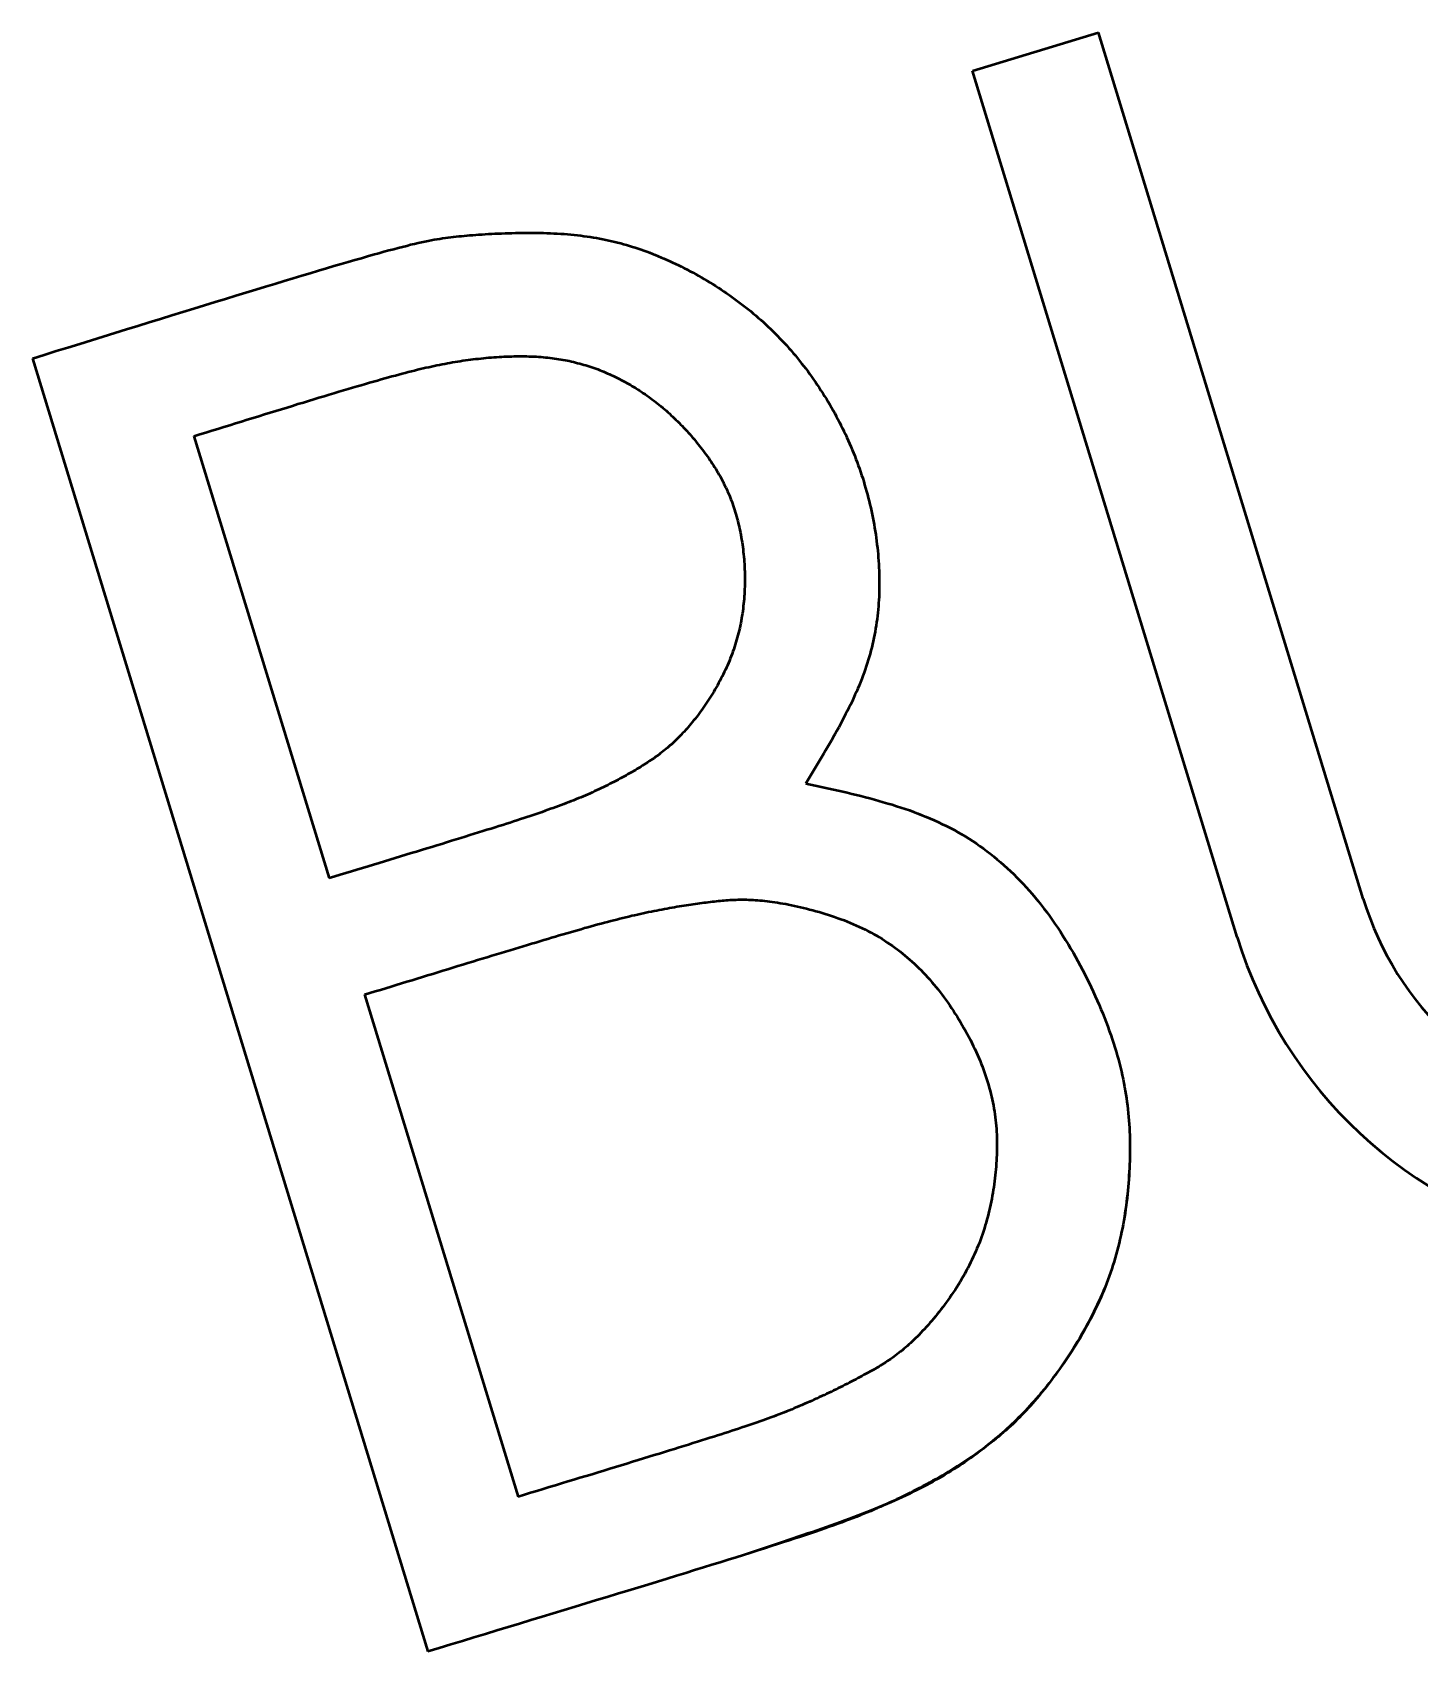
# Model space of a CAD drawing. Header units: millimetres. Extents: x -340 to 489, y -111 to 471.
# Drawn here: x 354.028 to 355.68, y -105.959 to -104.031 of the extents above; entities that cross this region are included whole.
import ezdxf

# ---------------------------------------------------------------- set-up
doc = ezdxf.new("R2010")
doc.units = ezdxf.units.MM
doc.header["$LTSCALE"] = 5
doc.linetypes.add('AUSGEZOGEN', pattern=[0])
doc.layers.add('Layer11', color=1, linetype='Continuous', true_color=0xff0000)

# ---------------------------------------------------------------- blocks, each defined once
blk = doc.blocks.new('ukb-logo_nNn015')
at = {"layer": 'Layer11', "color": 7, "linetype": 'AUSGEZOGEN', "lineweight": 50}
for p, q in [((355.1479, -104.0766), (355.2979, -104.0308)), ((355.6132, -105.0622), (355.2979, -104.0308)), ((355.4632, -105.1081), (355.1479, -104.0766)), ((354.0283, -104.4189), (354.4991, -105.9587)), ((354.2207, -104.5115), (354.3816, -105.0379)), ((354.424, -105.1764), (354.6068, -105.7743))]:
    blk.add_line(p, q, dxfattribs=at)
for points in [[(354.0283, -104.4189), (354.0424, -104.4145), (354.0566, -104.4101), (354.0706, -104.4058), (354.0847, -104.4014), (354.0987, -104.3971), (354.1126, -104.3928), (354.1265, -104.3885), (354.1403, -104.3842), (354.154, -104.38), (354.1675, -104.3758), (354.181, -104.3717), (354.1943, -104.3676), (354.2074, -104.3635), (354.2204, -104.3595), (354.2333, -104.3556), (354.2459, -104.3517), (354.2583, -104.3479), (354.2705, -104.3441), (354.2825, -104.3405), (354.2943, -104.3369), (354.3058, -104.3334), (354.3171, -104.33), (354.328, -104.3267), (354.3387, -104.3234), (354.3491, -104.3203), (354.3592, -104.3173), (354.369, -104.3144), (354.3784, -104.3116), (354.3875, -104.3089), (354.3962, -104.3063), (354.4045, -104.3039), (354.4125, -104.3016), (354.4201, -104.2994), (354.4273, -104.2973), (354.4342, -104.2954), (354.4407, -104.2935), (354.447, -104.2918), (354.4529, -104.2902), (354.4586, -104.2887), (354.464, -104.2872), (354.4692, -104.2859), (354.4741, -104.2847), (354.4788, -104.2835), (354.4833, -104.2825), (354.4876, -104.2815), (354.4917, -104.2805), (354.4957, -104.2797), (354.4995, -104.2789), (354.5032, -104.2782), (354.5068, -104.2775), (354.5102, -104.2769), (354.5136, -104.2764), (354.5169, -104.2758), (354.5202, -104.2754), (354.5234, -104.2749), (354.5266, -104.2745), (354.5298, -104.2741), (354.533, -104.2738), (354.5362, -104.2735), (354.5394, -104.2732), (354.5427, -104.2729), (354.546, -104.2726), (354.5494, -104.2723), (354.5529, -104.272), (354.5565, -104.2718), (354.5601, -104.2715), (354.5638, -104.2713), (354.5676, -104.271), (354.5714, -104.2708), (354.5753, -104.2706), (354.5792, -104.2704), (354.5831, -104.2702), (354.5871, -104.2701), (354.5912, -104.2699), (354.5952, -104.2698), (354.5993, -104.2697), (354.6035, -104.2696), (354.6076, -104.2695), (354.6118, -104.2695), (354.6159, -104.2694), (354.6201, -104.2694), (354.6243, -104.2694), (354.6285, -104.2695), (354.6327, -104.2695), (354.6368, -104.2696), (354.641, -104.2698), (354.6452, -104.2699), (354.6493, -104.2701), (354.6534, -104.2703), (354.6575, -104.2705), (354.6615, -104.2708), (354.6656, -104.2711), (354.6696, -104.2715), (354.6735, -104.2718), (354.6774, -104.2723), (354.6813, -104.2727), (354.6851, -104.2732), (354.6889, -104.2737), (354.6927, -104.2743), (354.6964, -104.2749), (354.7001, -104.2755), (354.7038, -104.2762), (354.7075, -104.2769), (354.7111, -104.2776), (354.7147, -104.2784), (354.7182, -104.2792), (354.7218, -104.28), (354.7253, -104.2809), (354.7289, -104.2818), (354.7323, -104.2828), (354.7358, -104.2838), (354.7393, -104.2848), (354.7428, -104.2859), (354.7462, -104.287), (354.7496, -104.2881), (354.7531, -104.2893), (354.7565, -104.2905), (354.7599, -104.2918), (354.7633, -104.293), (354.7667, -104.2944), (354.7701, -104.2957), (354.7736, -104.2971), (354.777, -104.2986), (354.7804, -104.3), (354.7838, -104.3015), (354.7873, -104.3031), (354.7907, -104.3047), (354.7941, -104.3063), (354.7976, -104.308), (354.801, -104.3096), (354.8044, -104.3114), (354.8079, -104.3131), (354.8113, -104.3149), (354.8147, -104.3168), (354.8182, -104.3186), (354.8216, -104.3205), (354.825, -104.3225), (354.8284, -104.3244), (354.8318, -104.3264), (354.8351, -104.3285), (354.8385, -104.3306), (354.8419, -104.3327), (354.8452, -104.3348), (354.8485, -104.337), (354.8518, -104.3392), (354.8551, -104.3414), (354.8584, -104.3437), (354.8617, -104.3459), (354.8649, -104.3483), (354.8681, -104.3506), (354.8713, -104.353), (354.8744, -104.3554), (354.8776, -104.3579), (354.8807, -104.3603), (354.8838, -104.3628), (354.8868, -104.3654), (354.8898, -104.3679), (354.8928, -104.3705), (354.8958, -104.3731), (354.8988, -104.3758), (354.9017, -104.3785), (354.9045, -104.3812), (354.9074, -104.3839), (354.9102, -104.3866), (354.913, -104.3894), (354.9158, -104.3922), (354.9185, -104.3951), (354.9212, -104.3979), (354.9239, -104.4008), (354.9266, -104.4037), (354.9292, -104.4067), (354.9318, -104.4096), (354.9344, -104.4126), (354.9369, -104.4156), (354.9394, -104.4187), (354.9419, -104.4217), (354.9444, -104.4248), (354.9468, -104.4279), (354.9492, -104.4311), (354.9516, -104.4342), (354.9539, -104.4374), (354.9562, -104.4406), (354.9585, -104.4439), (354.9608, -104.4471), (354.963, -104.4504), (354.9652, -104.4537), (354.9674, -104.457), (354.9695, -104.4604), (354.9717, -104.4637), (354.9738, -104.4671), (354.9758, -104.4705), (354.9778, -104.4739), (354.9798, -104.4774), (354.9818, -104.4809), (354.9838, -104.4843), (354.9857, -104.4878), (354.9875, -104.4914), (354.9894, -104.4949), (354.9912, -104.4985), (354.993, -104.5021), (354.9947, -104.5057), (354.9965, -104.5093), (354.9982, -104.5129), (354.9998, -104.5166), (355.0014, -104.5203), (355.003, -104.5239), (355.0046, -104.5276), (355.0061, -104.5314), (355.0076, -104.5351), (355.0091, -104.5389), (355.0105, -104.5426), (355.0119, -104.5464), (355.0132, -104.5502), (355.0145, -104.554), (355.0158, -104.5578), (355.0171, -104.5617), (355.0183, -104.5655), (355.0194, -104.5694), (355.0206, -104.5733), (355.0217, -104.5772), (355.0227, -104.5811), (355.0238, -104.585), (355.0247, -104.5889), (355.0257, -104.5928), (355.0266, -104.5968), (355.0275, -104.6007), (355.0283, -104.6047), (355.0291, -104.6086), (355.0299, -104.6126), (355.0306, -104.6165), (355.0313, -104.6205), (355.0319, -104.6245), (355.0326, -104.6284), (355.0331, -104.6324), (355.0337, -104.6363), (355.0341, -104.6403), (355.0346, -104.6443), (355.035, -104.6482), (355.0354, -104.6522), (355.0357, -104.6561), (355.036, -104.66), (355.0363, -104.664), (355.0365, -104.6679), (355.0367, -104.6718), (355.0368, -104.6757), (355.0369, -104.6796), (355.0369, -104.6835), (355.0369, -104.6874), (355.0369, -104.6912), (355.0368, -104.6951), (355.0367, -104.6989), (355.0366, -104.7027), (355.0364, -104.7065), (355.0361, -104.7103), (355.0358, -104.7141), (355.0355, -104.7179), (355.0351, -104.7217), (355.0347, -104.7255), (355.0342, -104.7292), (355.0337, -104.733), (355.0331, -104.7368), (355.0325, -104.7405), (355.0319, -104.7443), (355.0312, -104.748), (355.0304, -104.7518), (355.0296, -104.7555), (355.0287, -104.7592), (355.0278, -104.763), (355.0269, -104.7667), (355.0259, -104.7705), (355.0248, -104.7742), (355.0237, -104.778), (355.0225, -104.7817), (355.0213, -104.7855), (355.02, -104.7893), (355.0187, -104.793), (355.0173, -104.7968), (355.0159, -104.8006), (355.0144, -104.8044), (355.0129, -104.8082), (355.0113, -104.812), (355.0096, -104.8158), (355.0079, -104.8196), (355.0062, -104.8235), (355.0044, -104.8273), (355.0025, -104.8312), (355.0006, -104.835), (354.9987, -104.8389), (354.9967, -104.8427), (354.9947, -104.8466), (354.9927, -104.8505), (354.9906, -104.8544), (354.9885, -104.8583), (354.9864, -104.8622), (354.9842, -104.8661), (354.982, -104.87), (354.9798, -104.8739), (354.9775, -104.8778), (354.9753, -104.8817), (354.973, -104.8856), (354.9707, -104.8895), (354.9683, -104.8934), (354.966, -104.8974), (354.9637, -104.9013), (354.9613, -104.9052), (354.9589, -104.9091), (354.9566, -104.9131), (354.9542, -104.917), (354.9518, -104.9209), (354.9494, -104.9249)], [(354.2207, -104.5115), (354.2278, -104.5093), (354.2349, -104.5071), (354.242, -104.5049), (354.2491, -104.5027), (354.2562, -104.5005), (354.2633, -104.4983), (354.2703, -104.4961), (354.2773, -104.494), (354.2842, -104.4918), (354.2912, -104.4897), (354.298, -104.4876), (354.3049, -104.4855), (354.3116, -104.4834), (354.3184, -104.4813), (354.325, -104.4792), (354.3316, -104.4772), (354.3382, -104.4752), (354.3446, -104.4732), (354.351, -104.4713), (354.3573, -104.4694), (354.3635, -104.4675), (354.3696, -104.4656), (354.3757, -104.4638), (354.3816, -104.462), (354.3874, -104.4603), (354.3931, -104.4585), (354.3987, -104.4569), (354.4042, -104.4552), (354.4096, -104.4537), (354.4149, -104.4521), (354.42, -104.4506), (354.425, -104.4491), (354.4298, -104.4477), (354.4346, -104.4464), (354.4392, -104.4451), (354.4437, -104.4438), (354.4481, -104.4426), (354.4523, -104.4414), (354.4565, -104.4402), (354.4606, -104.4391), (354.4646, -104.438), (354.4685, -104.437), (354.4723, -104.436), (354.476, -104.435), (354.4797, -104.4341), (354.4833, -104.4332), (354.4868, -104.4323), (354.4903, -104.4315), (354.4937, -104.4307), (354.497, -104.4299), (354.5004, -104.4292), (354.5036, -104.4285), (354.5068, -104.4278), (354.51, -104.4271), (354.5132, -104.4265), (354.5163, -104.4258), (354.5194, -104.4253), (354.5225, -104.4247), (354.5256, -104.4241), (354.5287, -104.4236), (354.5318, -104.4231), (354.5348, -104.4226), (354.5379, -104.4221), (354.541, -104.4216), (354.5441, -104.4212), (354.5472, -104.4208), (354.5503, -104.4204), (354.5534, -104.42), (354.5565, -104.4196), (354.5596, -104.4193), (354.5627, -104.4189), (354.5658, -104.4186), (354.5688, -104.4183), (354.5719, -104.418), (354.575, -104.4178), (354.5781, -104.4175), (354.5811, -104.4173), (354.5842, -104.4171), (354.5872, -104.4169), (354.5902, -104.4168), (354.5933, -104.4167), (354.5963, -104.4165), (354.5993, -104.4165), (354.6022, -104.4164), (354.6052, -104.4164), (354.6081, -104.4163), (354.6111, -104.4163), (354.614, -104.4164), (354.6169, -104.4164), (354.6197, -104.4165), (354.6226, -104.4166), (354.6254, -104.4167), (354.6282, -104.4168), (354.631, -104.417), (354.6338, -104.4172), (354.6365, -104.4174), (354.6392, -104.4177), (354.6419, -104.418), (354.6446, -104.4182), (354.6472, -104.4186), (354.6498, -104.4189), (354.6525, -104.4193), (354.655, -104.4197), (354.6576, -104.4201), (354.6602, -104.4205), (354.6627, -104.421), (354.6652, -104.4215), (354.6677, -104.422), (354.6702, -104.4226), (354.6727, -104.4232), (354.6752, -104.4237), (354.6776, -104.4244), (354.6801, -104.425), (354.6825, -104.4257), (354.6849, -104.4264), (354.6873, -104.4271), (354.6897, -104.4278), (354.6921, -104.4286), (354.6944, -104.4294), (354.6968, -104.4302), (354.6992, -104.4311), (354.7015, -104.4319), (354.7039, -104.4328), (354.7062, -104.4338), (354.7085, -104.4347), (354.7109, -104.4357), (354.7132, -104.4367), (354.7155, -104.4377), (354.7178, -104.4387), (354.7201, -104.4398), (354.7224, -104.4409), (354.7247, -104.442), (354.727, -104.4432), (354.7292, -104.4443), (354.7315, -104.4455), (354.7338, -104.4467), (354.736, -104.448), (354.7383, -104.4492), (354.7405, -104.4505), (354.7427, -104.4518), (354.7449, -104.4531), (354.7471, -104.4545), (354.7493, -104.4559), (354.7515, -104.4573), (354.7537, -104.4587), (354.7558, -104.4602), (354.758, -104.4616), (354.7601, -104.4631), (354.7623, -104.4646), (354.7644, -104.4662), (354.7665, -104.4677), (354.7686, -104.4693), (354.7707, -104.4709), (354.7728, -104.4726), (354.7748, -104.4742), (354.7769, -104.4759), (354.7789, -104.4776), (354.7809, -104.4793), (354.7829, -104.481), (354.7849, -104.4828), (354.7869, -104.4846), (354.7888, -104.4864), (354.7908, -104.4882), (354.7927, -104.49), (354.7946, -104.4919), (354.7965, -104.4937), (354.7984, -104.4956), (354.8003, -104.4975), (354.8021, -104.4994), (354.804, -104.5014), (354.8058, -104.5033), (354.8076, -104.5053), (354.8094, -104.5072), (354.8111, -104.5092), (354.8129, -104.5112), (354.8146, -104.5132), (354.8163, -104.5152), (354.818, -104.5172), (354.8197, -104.5193), (354.8213, -104.5213), (354.8229, -104.5234), (354.8245, -104.5254), (354.8261, -104.5275), (354.8277, -104.5295), (354.8292, -104.5316), (354.8307, -104.5337), (354.8322, -104.5358), (354.8337, -104.5379), (354.8351, -104.54), (354.8366, -104.5421), (354.838, -104.5442), (354.8394, -104.5463), (354.8407, -104.5484), (354.8421, -104.5506), (354.8434, -104.5527), (354.8447, -104.5549), (354.8459, -104.5571), (354.8472, -104.5593), (354.8484, -104.5615), (354.8496, -104.5637), (354.8508, -104.5659), (354.8519, -104.5682), (354.853, -104.5705), (354.8541, -104.5728), (354.8552, -104.5751), (354.8563, -104.5774), (354.8573, -104.5797), (354.8583, -104.5821), (354.8593, -104.5845), (354.8602, -104.5869), (354.8611, -104.5893), (354.862, -104.5918), (354.8629, -104.5943), (354.8638, -104.5968), (354.8646, -104.5993), (354.8654, -104.6019), (354.8662, -104.6045), (354.8669, -104.6071), (354.8676, -104.6098), (354.8683, -104.6125), (354.869, -104.6152), (354.8696, -104.6179), (354.8703, -104.6206), (354.8708, -104.6234), (354.8714, -104.6262), (354.8719, -104.629), (354.8725, -104.6318), (354.8729, -104.6347), (354.8734, -104.6376), (354.8738, -104.6404), (354.8742, -104.6433), (354.8746, -104.6462), (354.8749, -104.6492), (354.8752, -104.6521), (354.8755, -104.655), (354.8758, -104.658), (354.876, -104.6609), (354.8762, -104.6639), (354.8764, -104.6669), (354.8765, -104.6698), (354.8766, -104.6728), (354.8767, -104.6758), (354.8767, -104.6788), (354.8768, -104.6817), (354.8768, -104.6847), (354.8767, -104.6877), (354.8766, -104.6906), (354.8765, -104.6936), (354.8764, -104.6966), (354.8762, -104.6995), (354.876, -104.7024), (354.8758, -104.7054), (354.8756, -104.7083), (354.8753, -104.7112), (354.8749, -104.7141), (354.8746, -104.717), (354.8742, -104.7199), (354.8738, -104.7228), (354.8733, -104.7257), (354.8728, -104.7286), (354.8723, -104.7315), (354.8718, -104.7343), (354.8712, -104.7372), (354.8706, -104.74), (354.8699, -104.7429), (354.8692, -104.7457), (354.8685, -104.7485), (354.8677, -104.7513), (354.867, -104.7541), (354.8661, -104.7569), (354.8653, -104.7597), (354.8644, -104.7625), (354.8635, -104.7653), (354.8625, -104.768), (354.8615, -104.7708), (354.8605, -104.7735), (354.8594, -104.7762), (354.8583, -104.779), (354.8572, -104.7817), (354.856, -104.7844), (354.8548, -104.7871), (354.8536, -104.7898), (354.8523, -104.7925), (354.851, -104.7951), (354.8497, -104.7978), (354.8483, -104.8004), (354.847, -104.803), (354.8455, -104.8056), (354.8441, -104.8082), (354.8427, -104.8107), (354.8412, -104.8133), (354.8397, -104.8158), (354.8382, -104.8183), (354.8366, -104.8207), (354.8351, -104.8232), (354.8335, -104.8256), (354.832, -104.828), (354.8304, -104.8304), (354.8288, -104.8327), (354.8272, -104.835), (354.8255, -104.8373), (354.8239, -104.8395), (354.8223, -104.8417), (354.8207, -104.8439), (354.819, -104.846), (354.8174, -104.8481), (354.8158, -104.8502), (354.8141, -104.8522), (354.8125, -104.8542), (354.8108, -104.8561), (354.8092, -104.858), (354.8076, -104.8599), (354.806, -104.8617), (354.8044, -104.8635), (354.8027, -104.8653), (354.8011, -104.867), (354.7995, -104.8686), (354.7979, -104.8703), (354.7962, -104.8719), (354.7946, -104.8735), (354.793, -104.8751), (354.7913, -104.8766), (354.7897, -104.8781), (354.788, -104.8796), (354.7863, -104.881), (354.7846, -104.8825), (354.7829, -104.8839), (354.7812, -104.8853), (354.7795, -104.8867), (354.7777, -104.8881), (354.7759, -104.8894), (354.7742, -104.8908), (354.7723, -104.8921), (354.7705, -104.8934), (354.7687, -104.8947), (354.7668, -104.896), (354.7649, -104.8973), (354.763, -104.8986), (354.761, -104.8999), (354.759, -104.9012), (354.757, -104.9025), (354.755, -104.9038), (354.7529, -104.9051), (354.7508, -104.9064), (354.7487, -104.9077), (354.7465, -104.909), (354.7443, -104.9103), (354.7421, -104.9116), (354.7399, -104.9129), (354.7376, -104.9141), (354.7353, -104.9154), (354.733, -104.9167), (354.7306, -104.918), (354.7283, -104.9193), (354.7259, -104.9206), (354.7234, -104.9218), (354.721, -104.9231), (354.7185, -104.9244), (354.716, -104.9256), (354.7135, -104.9269), (354.7109, -104.9282), (354.7083, -104.9294), (354.7057, -104.9306), (354.7031, -104.9319), (354.7005, -104.9331), (354.6978, -104.9343), (354.6951, -104.9356), (354.6924, -104.9368), (354.6897, -104.938), (354.6869, -104.9392), (354.6842, -104.9404), (354.6814, -104.9416), (354.6785, -104.9427), (354.6757, -104.9439), (354.6728, -104.9451), (354.67, -104.9462), (354.667, -104.9474), (354.6641, -104.9485), (354.6611, -104.9497), (354.658, -104.9508), (354.6549, -104.952), (354.6518, -104.9531), (354.6486, -104.9543), (354.6454, -104.9554), (354.6421, -104.9566), (354.6388, -104.9578), (354.6353, -104.959), (354.6319, -104.9602), (354.6283, -104.9614), (354.6247, -104.9626), (354.621, -104.9639), (354.6172, -104.9651), (354.6134, -104.9664), (354.6094, -104.9677), (354.6054, -104.969), (354.6013, -104.9703), (354.5971, -104.9717), (354.5928, -104.9731), (354.5884, -104.9745), (354.5839, -104.9759), (354.5793, -104.9774), (354.5745, -104.9789), (354.5697, -104.9804), (354.5648, -104.9819), (354.5597, -104.9835), (354.5546, -104.9851), (354.5493, -104.9867), (354.5439, -104.9884), (354.5385, -104.9901), (354.5329, -104.9918), (354.5273, -104.9935), (354.5216, -104.9953), (354.5158, -104.9971), (354.5099, -104.9989), (354.5039, -105.0007), (354.4979, -105.0026), (354.4918, -105.0044), (354.4856, -105.0063), (354.4794, -105.0082), (354.4732, -105.0101), (354.4668, -105.012), (354.4605, -105.014), (354.454, -105.0159), (354.4476, -105.0179), (354.4411, -105.0198), (354.4346, -105.0218), (354.428, -105.0238), (354.4214, -105.0258), (354.4148, -105.0278), (354.4082, -105.0298), (354.4016, -105.0318), (354.3949, -105.0338), (354.3883, -105.0359), (354.3816, -105.0379)], [(354.9494, -104.9249), (354.9549, -104.9261), (354.9604, -104.9273), (354.9659, -104.9285), (354.9714, -104.9297), (354.9769, -104.9309), (354.9824, -104.9321), (354.9878, -104.9334), (354.9933, -104.9347), (354.9987, -104.9359), (355.0042, -104.9372), (355.0096, -104.9386), (355.015, -104.9399), (355.0203, -104.9413), (355.0257, -104.9427), (355.031, -104.9441), (355.0363, -104.9456), (355.0416, -104.9471), (355.0469, -104.9487), (355.0521, -104.9502), (355.0573, -104.9519), (355.0624, -104.9536), (355.0676, -104.9553), (355.0727, -104.957), (355.0777, -104.9589), (355.0827, -104.9607), (355.0877, -104.9627), (355.0926, -104.9647), (355.0975, -104.9667), (355.1024, -104.9688), (355.1072, -104.971), (355.1119, -104.9733), (355.1166, -104.9756), (355.1213, -104.978), (355.1259, -104.9804), (355.1304, -104.9829), (355.1349, -104.9855), (355.1394, -104.9882), (355.1438, -104.9909), (355.1482, -104.9937), (355.1525, -104.9966), (355.1567, -104.9996), (355.161, -105.0026), (355.1651, -105.0057), (355.1693, -105.0088), (355.1733, -105.0121), (355.1774, -105.0154), (355.1814, -105.0188), (355.1853, -105.0222), (355.1892, -105.0257), (355.1931, -105.0293), (355.1969, -105.033), (355.2007, -105.0368), (355.2044, -105.0406), (355.2081, -105.0445), (355.2118, -105.0484), (355.2154, -105.0524), (355.219, -105.0566), (355.2225, -105.0607), (355.226, -105.065), (355.2294, -105.0693), (355.2329, -105.0737), (355.2362, -105.0782), (355.2396, -105.0828), (355.2429, -105.0874), (355.2461, -105.0921), (355.2493, -105.0968), (355.2525, -105.1016), (355.2556, -105.1065), (355.2587, -105.1114), (355.2617, -105.1164), (355.2647, -105.1214), (355.2677, -105.1264), (355.2706, -105.1315), (355.2734, -105.1366), (355.2762, -105.1417), (355.2789, -105.1469), (355.2816, -105.1521), (355.2842, -105.1573), (355.2867, -105.1625), (355.2892, -105.1677), (355.2917, -105.1729), (355.2941, -105.1781), (355.2964, -105.1833), (355.2986, -105.1886), (355.3008, -105.1937), (355.3029, -105.1989), (355.305, -105.2041), (355.307, -105.2092), (355.3089, -105.2143), (355.3107, -105.2194), (355.3125, -105.2244), (355.3142, -105.2294), (355.3158, -105.2344), (355.3174, -105.2393), (355.3188, -105.2442), (355.3202, -105.249), (355.3216, -105.2538), (355.3228, -105.2585), (355.324, -105.2632), (355.3251, -105.2679), (355.3262, -105.2725), (355.3272, -105.2771), (355.3281, -105.2817), (355.329, -105.2863), (355.3298, -105.2908), (355.3305, -105.2953), (355.3312, -105.2997), (355.3318, -105.3042), (355.3324, -105.3086), (355.3329, -105.313), (355.3334, -105.3175), (355.3338, -105.3218), (355.3341, -105.3262), (355.3344, -105.3306), (355.3347, -105.335), (355.3349, -105.3393), (355.3351, -105.3437), (355.3352, -105.348), (355.3353, -105.3524), (355.3353, -105.3567), (355.3353, -105.3611), (355.3353, -105.3655), (355.3352, -105.3699), (355.3351, -105.3742), (355.3349, -105.3787), (355.3348, -105.3831), (355.3345, -105.3875), (355.3343, -105.3919), (355.334, -105.3964), (355.3336, -105.4008), (355.3333, -105.4053), (355.3328, -105.4097), (355.3324, -105.4142), (355.3319, -105.4187), (355.3314, -105.4231), (355.3308, -105.4276), (355.3301, -105.4321), (355.3295, -105.4366), (355.3288, -105.4411), (355.328, -105.4455), (355.3272, -105.45), (355.3263, -105.4545), (355.3254, -105.4589), (355.3245, -105.4634), (355.3235, -105.4678), (355.3224, -105.4723), (355.3213, -105.4767), (355.3202, -105.4811), (355.319, -105.4856), (355.3177, -105.49), (355.3164, -105.4943), (355.3151, -105.4987), (355.3137, -105.5031), (355.3122, -105.5074), (355.3107, -105.5118), (355.3091, -105.5161), (355.3074, -105.5204), (355.3057, -105.5247), (355.304, -105.5289), (355.3022, -105.5331), (355.3003, -105.5374), (355.2985, -105.5415), (355.2965, -105.5457), (355.2945, -105.5499), (355.2925, -105.554), (355.2905, -105.5581), (355.2884, -105.5621), (355.2863, -105.5661), (355.2841, -105.5701), (355.2819, -105.5741), (355.2797, -105.578), (355.2774, -105.5819), (355.2752, -105.5858), (355.2729, -105.5896), (355.2705, -105.5934), (355.2682, -105.5972), (355.2658, -105.6009), (355.2635, -105.6046), (355.2611, -105.6082), (355.2587, -105.6118), (355.2563, -105.6154), (355.2538, -105.6189), (355.2514, -105.6223), (355.249, -105.6257), (355.2465, -105.6291), (355.2441, -105.6324), (355.2416, -105.6357), (355.2392, -105.6389), (355.2367, -105.6421), (355.2343, -105.6452), (355.2318, -105.6483), (355.2293, -105.6514), (355.2268, -105.6544), (355.2243, -105.6574), (355.2218, -105.6603), (355.2193, -105.6632), (355.2168, -105.666), (355.2142, -105.6688), (355.2117, -105.6716), (355.2091, -105.6744), (355.2064, -105.6771), (355.2038, -105.6798), (355.2011, -105.6824), (355.1985, -105.6851), (355.1957, -105.6877), (355.193, -105.6902), (355.1902, -105.6928), (355.1874, -105.6953), (355.1845, -105.6978), (355.1817, -105.7003), (355.1787, -105.7028), (355.1758, -105.7052), (355.1728, -105.7076), (355.1697, -105.7101), (355.1667, -105.7125), (355.1635, -105.7148), (355.1604, -105.7172), (355.1571, -105.7196), (355.1539, -105.7219), (355.1505, -105.7243), (355.1472, -105.7266), (355.1438, -105.7289), (355.1403, -105.7312), (355.1369, -105.7335), (355.1333, -105.7357), (355.1298, -105.738), (355.1262, -105.7402), (355.1226, -105.7425), (355.1189, -105.7447), (355.1153, -105.7469), (355.1116, -105.749), (355.1078, -105.7512), (355.1041, -105.7533), (355.1003, -105.7554), (355.0965, -105.7575), (355.0927, -105.7596), (355.0889, -105.7616), (355.0851, -105.7637), (355.0812, -105.7657), (355.0774, -105.7677), (355.0735, -105.7696), (355.0696, -105.7716), (355.0657, -105.7735), (355.0618, -105.7754), (355.0579, -105.7772), (355.054, -105.7791), (355.0501, -105.7809), (355.0462, -105.7827), (355.0423, -105.7844), (355.0384, -105.7862), (355.0345, -105.7879), (355.0306, -105.7896), (355.0266, -105.7913), (355.0226, -105.793), (355.0185, -105.7947), (355.0143, -105.7963), (355.0101, -105.798), (355.0057, -105.7997), (355.0013, -105.8014), (354.9968, -105.8031), (354.9921, -105.8049), (354.9873, -105.8066), (354.9824, -105.8084), (354.9773, -105.8102), (354.972, -105.8121), (354.9666, -105.814), (354.9609, -105.8159), (354.9551, -105.8179), (354.9491, -105.8199), (354.9429, -105.822), (354.9364, -105.8241), (354.9297, -105.8263), (354.9228, -105.8285), (354.9156, -105.8309), (354.9081, -105.8333), (354.9003, -105.8357), (354.8923, -105.8383), (354.8839, -105.8409), (354.8753, -105.8437), (354.8663, -105.8465), (354.857, -105.8494), (354.8474, -105.8524), (354.8375, -105.8554), (354.8274, -105.8586), (354.817, -105.8618), (354.8063, -105.8651), (354.7953, -105.8685), (354.7842, -105.8719), (354.7728, -105.8754), (354.7612, -105.879), (354.7493, -105.8826), (354.7373, -105.8863), (354.7251, -105.89), (354.7127, -105.8938), (354.7002, -105.8976), (354.6875, -105.9015), (354.6746, -105.9054), (354.6616, -105.9093), (354.6485, -105.9133), (354.6353, -105.9173), (354.622, -105.9214), (354.6085, -105.9255), (354.595, -105.9296), (354.5815, -105.9337), (354.5678, -105.9378), (354.5541, -105.942), (354.5404, -105.9461), (354.5266, -105.9503), (354.5129, -105.9545), (354.4991, -105.9587)], [(354.9494, -104.9249), (354.9549, -104.9261), (354.9604, -104.9273), (354.9659, -104.9285), (354.9714, -104.9297), (354.9769, -104.9309), (354.9824, -104.9321), (354.9878, -104.9334), (354.9933, -104.9347), (354.9987, -104.9359), (355.0042, -104.9372), (355.0096, -104.9386), (355.015, -104.9399), (355.0203, -104.9413), (355.0257, -104.9427), (355.031, -104.9441), (355.0363, -104.9456), (355.0416, -104.9471), (355.0469, -104.9487), (355.0521, -104.9502), (355.0573, -104.9519), (355.0624, -104.9536), (355.0676, -104.9553), (355.0727, -104.957), (355.0777, -104.9589), (355.0827, -104.9607), (355.0877, -104.9627), (355.0926, -104.9647), (355.0975, -104.9667), (355.1024, -104.9688), (355.1072, -104.971), (355.1119, -104.9733), (355.1166, -104.9756), (355.1213, -104.978), (355.1259, -104.9804), (355.1304, -104.9829), (355.1349, -104.9855), (355.1394, -104.9882), (355.1438, -104.9909), (355.1482, -104.9937), (355.1525, -104.9966), (355.1567, -104.9996), (355.161, -105.0026), (355.1651, -105.0057), (355.1693, -105.0088), (355.1733, -105.0121), (355.1774, -105.0154), (355.1814, -105.0188), (355.1853, -105.0222), (355.1892, -105.0257), (355.1931, -105.0293), (355.1969, -105.033), (355.2007, -105.0368), (355.2044, -105.0406), (355.2081, -105.0445), (355.2118, -105.0484), (355.2154, -105.0524), (355.219, -105.0566), (355.2225, -105.0607), (355.226, -105.065), (355.2294, -105.0693), (355.2329, -105.0737), (355.2362, -105.0782), (355.2396, -105.0828), (355.2429, -105.0874), (355.2461, -105.0921), (355.2493, -105.0968), (355.2525, -105.1016), (355.2556, -105.1065), (355.2587, -105.1114), (355.2617, -105.1164), (355.2647, -105.1214), (355.2677, -105.1264), (355.2706, -105.1315), (355.2734, -105.1366), (355.2762, -105.1417), (355.2789, -105.1469), (355.2816, -105.1521), (355.2842, -105.1573), (355.2867, -105.1625), (355.2892, -105.1677), (355.2917, -105.1729), (355.2941, -105.1781), (355.2964, -105.1833), (355.2986, -105.1886), (355.3008, -105.1937), (355.3029, -105.1989), (355.305, -105.2041), (355.307, -105.2092), (355.3089, -105.2143), (355.3107, -105.2194), (355.3125, -105.2244), (355.3142, -105.2294), (355.3158, -105.2344), (355.3174, -105.2393), (355.3189, -105.2442), (355.3203, -105.249), (355.3216, -105.2538), (355.3228, -105.2585), (355.324, -105.2632), (355.3252, -105.2679), (355.3262, -105.2725), (355.3272, -105.2771), (355.3281, -105.2817), (355.329, -105.2863), (355.3298, -105.2908), (355.3305, -105.2953), (355.3312, -105.2997), (355.3318, -105.3042), (355.3324, -105.3086), (355.3329, -105.313), (355.3334, -105.3174), (355.3338, -105.3218), (355.3342, -105.3262), (355.3345, -105.3306), (355.3347, -105.335), (355.3349, -105.3393), (355.3351, -105.3437), (355.3352, -105.348), (355.3353, -105.3524), (355.3353, -105.3567), (355.3353, -105.3611), (355.3353, -105.3655), (355.3352, -105.3699), (355.3351, -105.3742), (355.3349, -105.3787), (355.3347, -105.3831), (355.3345, -105.3875), (355.3342, -105.3919), (355.3339, -105.3964), (355.3336, -105.4008), (355.3332, -105.4053), (355.3328, -105.4097), (355.3323, -105.4142), (355.3318, -105.4187), (355.3313, -105.4232), (355.3307, -105.4276), (355.3301, -105.4321), (355.3294, -105.4366), (355.3287, -105.4411), (355.3279, -105.4455), (355.3271, -105.45), (355.3263, -105.4545), (355.3254, -105.459), (355.3244, -105.4634), (355.3234, -105.4679), (355.3224, -105.4723), (355.3213, -105.4767), (355.3201, -105.4812), (355.3189, -105.4856), (355.3177, -105.49), (355.3164, -105.4944), (355.315, -105.4987), (355.3136, -105.5031), (355.3122, -105.5074), (355.3107, -105.5118), (355.3091, -105.5161), (355.3075, -105.5204), (355.3058, -105.5246), (355.3041, -105.5289), (355.3023, -105.5331), (355.3005, -105.5373), (355.2986, -105.5415), (355.2967, -105.5457), (355.2947, -105.5498), (355.2927, -105.5539), (355.2907, -105.558), (355.2886, -105.562), (355.2865, -105.5661), (355.2844, -105.5701), (355.2822, -105.574), (355.28, -105.578), (355.2777, -105.5819), (355.2755, -105.5857), (355.2732, -105.5895), (355.2708, -105.5933), (355.2685, -105.5971), (355.2661, -105.6008), (355.2637, -105.6045), (355.2613, -105.6081), (355.2589, -105.6117), (355.2565, -105.6153), (355.254, -105.6188), (355.2515, -105.6223), (355.2491, -105.6257), (355.2466, -105.6291), (355.2441, -105.6324), (355.2416, -105.6357), (355.239, -105.639), (355.2365, -105.6422), (355.234, -105.6453), (355.2315, -105.6484), (355.2289, -105.6515), (355.2264, -105.6545), (355.2238, -105.6575), (355.2212, -105.6605), (355.2186, -105.6634), (355.216, -105.6662), (355.2134, -105.6691), (355.2108, -105.6719), (355.2081, -105.6746), (355.2055, -105.6774), (355.2028, -105.6801), (355.2001, -105.6827), (355.1974, -105.6854), (355.1946, -105.688), (355.1919, -105.6905), (355.1891, -105.6931), (355.1864, -105.6956), (355.1836, -105.6981), (355.1807, -105.7006), (355.1779, -105.703), (355.175, -105.7054), (355.1721, -105.7078), (355.1692, -105.7102), (355.1663, -105.7126), (355.1633, -105.7149), (355.1604, -105.7172), (355.1573, -105.7195), (355.1543, -105.7218), (355.1512, -105.7241), (355.1482, -105.7263), (355.145, -105.7285), (355.1419, -105.7308), (355.1387, -105.733), (355.1354, -105.7352), (355.1322, -105.7373), (355.1288, -105.7395), (355.1255, -105.7416), (355.1221, -105.7438), (355.1186, -105.7459), (355.1151, -105.748), (355.1116, -105.7501), (355.108, -105.7522), (355.1043, -105.7543), (355.1006, -105.7564), (355.0968, -105.7584), (355.093, -105.7605), (355.0891, -105.7625), (355.0851, -105.7646), (355.0811, -105.7666), (355.077, -105.7686), (355.0728, -105.7707), (355.0686, -105.7727), (355.0643, -105.7747), (355.0599, -105.7767), (355.0554, -105.7787), (355.0509, -105.7807), (355.0462, -105.7827), (355.0415, -105.7847), (355.0368, -105.7867), (355.0319, -105.7887), (355.027, -105.7906), (355.0219, -105.7926), (355.0169, -105.7946), (355.0117, -105.7966), (355.0065, -105.7986), (355.0013, -105.8005), (354.9959, -105.8025), (354.9905, -105.8045), (354.9851, -105.8064), (354.9796, -105.8084), (354.9741, -105.8104), (354.9685, -105.8123), (354.9629, -105.8143), (354.9572, -105.8163), (354.9515, -105.8182), (354.9458, -105.8202), (354.94, -105.8221), (354.9342, -105.8241), (354.9284, -105.8261), (354.9226, -105.828), (354.9167, -105.83), (354.9108, -105.8319), (354.9049, -105.8339), (354.899, -105.8358), (354.8931, -105.8378), (354.8871, -105.8397), (354.8812, -105.8417), (354.8753, -105.8437)], [(354.424, -105.1764), (354.4303, -105.1744), (354.4366, -105.1725), (354.4429, -105.1706), (354.4492, -105.1687), (354.4554, -105.1667), (354.4617, -105.1648), (354.468, -105.1629), (354.4742, -105.161), (354.4804, -105.1591), (354.4866, -105.1572), (354.4928, -105.1553), (354.4989, -105.1534), (354.505, -105.1515), (354.5111, -105.1496), (354.5172, -105.1478), (354.5232, -105.146), (354.5292, -105.1441), (354.5351, -105.1423), (354.541, -105.1405), (354.5469, -105.1387), (354.5527, -105.1369), (354.5584, -105.1352), (354.5641, -105.1335), (354.5698, -105.1317), (354.5754, -105.13), (354.5809, -105.1283), (354.5864, -105.1267), (354.5918, -105.125), (354.5971, -105.1234), (354.6024, -105.1218), (354.6076, -105.1202), (354.6127, -105.1187), (354.6178, -105.1172), (354.6228, -105.1157), (354.6277, -105.1142), (354.6325, -105.1127), (354.6373, -105.1113), (354.642, -105.1099), (354.6467, -105.1085), (354.6513, -105.1072), (354.6558, -105.1058), (354.6603, -105.1045), (354.6647, -105.1032), (354.669, -105.102), (354.6733, -105.1007), (354.6775, -105.0995), (354.6817, -105.0983), (354.6858, -105.0971), (354.6899, -105.096), (354.6939, -105.0949), (354.6979, -105.0938), (354.7018, -105.0927), (354.7057, -105.0917), (354.7095, -105.0906), (354.7133, -105.0896), (354.717, -105.0886), (354.7207, -105.0877), (354.7244, -105.0868), (354.728, -105.0858), (354.7316, -105.085), (354.7351, -105.0841), (354.7386, -105.0833), (354.7421, -105.0824), (354.7455, -105.0817), (354.7489, -105.0809), (354.7523, -105.0801), (354.7556, -105.0794), (354.7589, -105.0787), (354.7622, -105.078), (354.7654, -105.0774), (354.7686, -105.0767), (354.7718, -105.0761), (354.7749, -105.0755), (354.778, -105.0749), (354.7811, -105.0743), (354.7841, -105.0738), (354.7871, -105.0732), (354.7901, -105.0727), (354.793, -105.0722), (354.7959, -105.0717), (354.7988, -105.0713), (354.8016, -105.0708), (354.8044, -105.0704), (354.8072, -105.0699), (354.8099, -105.0695), (354.8127, -105.0691), (354.8153, -105.0687), (354.818, -105.0683), (354.8206, -105.068), (354.8232, -105.0676), (354.8258, -105.0673), (354.8283, -105.0669), (354.8308, -105.0666), (354.8332, -105.0663), (354.8357, -105.066), (354.8381, -105.0657), (354.8405, -105.0654), (354.8429, -105.0651), (354.8453, -105.0649), (354.8476, -105.0646), (354.85, -105.0644), (354.8523, -105.0642), (354.8546, -105.064), (354.857, -105.0638), (354.8593, -105.0637), (354.8617, -105.0636), (354.8641, -105.0634), (354.8665, -105.0634), (354.8689, -105.0633), (354.8713, -105.0633), (354.8737, -105.0632), (354.8762, -105.0633), (354.8787, -105.0633), (354.8813, -105.0634), (354.8838, -105.0635), (354.8865, -105.0636), (354.8891, -105.0638), (354.8918, -105.064), (354.8946, -105.0642), (354.8974, -105.0645), (354.9003, -105.0648), (354.9032, -105.0651), (354.9062, -105.0655), (354.9093, -105.0659), (354.9124, -105.0663), (354.9156, -105.0668), (354.9188, -105.0674), (354.9221, -105.0679), (354.9255, -105.0685), (354.9289, -105.0692), (354.9324, -105.0699), (354.9359, -105.0706), (354.9394, -105.0714), (354.943, -105.0722), (354.9466, -105.073), (354.9503, -105.0739), (354.9539, -105.0749), (354.9576, -105.0759), (354.9613, -105.0769), (354.9651, -105.0779), (354.9688, -105.079), (354.9725, -105.0802), (354.9763, -105.0814), (354.98, -105.0826), (354.9837, -105.0839), (354.9875, -105.0852), (354.9912, -105.0865), (354.9949, -105.0879), (354.9986, -105.0894), (355.0022, -105.0909), (355.0058, -105.0924), (355.0094, -105.094), (355.013, -105.0956), (355.0165, -105.0973), (355.02, -105.099), (355.0235, -105.1007), (355.0269, -105.1025), (355.0302, -105.1043), (355.0336, -105.1062), (355.0368, -105.1081), (355.0401, -105.1101), (355.0432, -105.1121), (355.0464, -105.1142), (355.0495, -105.1163), (355.0526, -105.1184), (355.0556, -105.1206), (355.0586, -105.1228), (355.0616, -105.1251), (355.0645, -105.1274), (355.0674, -105.1298), (355.0702, -105.1322), (355.073, -105.1347), (355.0758, -105.1371), (355.0786, -105.1397), (355.0813, -105.1423), (355.084, -105.1449), (355.0866, -105.1475), (355.0892, -105.1502), (355.0918, -105.153), (355.0944, -105.1558), (355.0969, -105.1586), (355.0994, -105.1615), (355.1019, -105.1644), (355.1044, -105.1674), (355.1068, -105.1704), (355.1092, -105.1734), (355.1116, -105.1765), (355.1139, -105.1796), (355.1162, -105.1828), (355.1185, -105.186), (355.1208, -105.1892), (355.123, -105.1925), (355.1252, -105.1958), (355.1274, -105.1992), (355.1295, -105.2025), (355.1316, -105.2059), (355.1337, -105.2093), (355.1357, -105.2128), (355.1377, -105.2162), (355.1397, -105.2197), (355.1416, -105.2232), (355.1434, -105.2267), (355.1453, -105.2302), (355.147, -105.2338), (355.1488, -105.2373), (355.1505, -105.2409), (355.1521, -105.2445), (355.1537, -105.2481), (355.1553, -105.2516), (355.1568, -105.2552), (355.1582, -105.2588), (355.1596, -105.2624), (355.161, -105.266), (355.1622, -105.2696), (355.1635, -105.2731), (355.1647, -105.2767), (355.1658, -105.2803), (355.1668, -105.2838), (355.1678, -105.2874), (355.1688, -105.2909), (355.1697, -105.2944), (355.1705, -105.2979), (355.1713, -105.3014), (355.172, -105.3049), (355.1727, -105.3084), (355.1733, -105.3119), (355.1739, -105.3154), (355.1744, -105.3189), (355.1749, -105.3223), (355.1753, -105.3258), (355.1757, -105.3292), (355.176, -105.3327), (355.1763, -105.3362), (355.1765, -105.3396), (355.1767, -105.3431), (355.1768, -105.3465), (355.1769, -105.35), (355.177, -105.3534), (355.177, -105.3569), (355.177, -105.3603), (355.1769, -105.3638), (355.1768, -105.3672), (355.1766, -105.3707), (355.1765, -105.3741), (355.1762, -105.3776), (355.176, -105.3811), (355.1757, -105.3846), (355.1753, -105.388), (355.175, -105.3915), (355.1746, -105.395), (355.1741, -105.3985), (355.1737, -105.402), (355.1732, -105.4055), (355.1726, -105.409), (355.172, -105.4125), (355.1714, -105.416), (355.1707, -105.4196), (355.1701, -105.4231), (355.1693, -105.4266), (355.1685, -105.4301), (355.1677, -105.4336), (355.1669, -105.4371), (355.166, -105.4406), (355.165, -105.4441), (355.164, -105.4476), (355.163, -105.451), (355.162, -105.4545), (355.1608, -105.458), (355.1597, -105.4615), (355.1585, -105.4649), (355.1572, -105.4684), (355.156, -105.4718), (355.1546, -105.4752), (355.1532, -105.4786), (355.1518, -105.482), (355.1503, -105.4854), (355.1488, -105.4888), (355.1472, -105.4921), (355.1456, -105.4955), (355.1439, -105.4988), (355.1422, -105.5021), (355.1405, -105.5054), (355.1387, -105.5087), (355.1368, -105.5119), (355.1349, -105.5151), (355.133, -105.5184), (355.1311, -105.5215), (355.1291, -105.5247), (355.1271, -105.5278), (355.125, -105.5309), (355.123, -105.5339), (355.1209, -105.5369), (355.1188, -105.5399), (355.1166, -105.5429), (355.1145, -105.5458), (355.1124, -105.5486), (355.1102, -105.5514), (355.108, -105.5542), (355.1058, -105.5569), (355.1037, -105.5596), (355.1015, -105.5623), (355.0993, -105.5648), (355.0971, -105.5674), (355.095, -105.5698), (355.0928, -105.5723), (355.0907, -105.5746), (355.0885, -105.5769), (355.0864, -105.5792), (355.0843, -105.5814), (355.0822, -105.5835), (355.0801, -105.5855), (355.0781, -105.5875), (355.0761, -105.5895), (355.074, -105.5913), (355.072, -105.5932), (355.0701, -105.5949), (355.0681, -105.5967), (355.0661, -105.5983), (355.0641, -105.6), (355.0622, -105.6015), (355.0602, -105.6031), (355.0583, -105.6046), (355.0563, -105.6061), (355.0543, -105.6075), (355.0524, -105.6089), (355.0504, -105.6103), (355.0484, -105.6116), (355.0464, -105.613), (355.0444, -105.6143), (355.0424, -105.6156), (355.0403, -105.6169), (355.0383, -105.6181), (355.0362, -105.6194), (355.0341, -105.6206), (355.0319, -105.6219), (355.0298, -105.6231), (355.0276, -105.6243), (355.0254, -105.6256), (355.0231, -105.6268), (355.0208, -105.6281), (355.0185, -105.6293), (355.0161, -105.6306), (355.0137, -105.6319), (355.0113, -105.6332), (355.0088, -105.6345), (355.0063, -105.6358), (355.0038, -105.6371), (355.0012, -105.6384), (354.9986, -105.6398), (354.996, -105.6411), (354.9933, -105.6425), (354.9906, -105.6438), (354.9879, -105.6451), (354.9851, -105.6465), (354.9824, -105.6478), (354.9796, -105.6492), (354.9768, -105.6505), (354.9739, -105.6519), (354.9711, -105.6532), (354.9682, -105.6546), (354.9653, -105.6559), (354.9624, -105.6573), (354.9595, -105.6586), (354.9565, -105.6599), (354.9536, -105.6612), (354.9506, -105.6625), (354.9476, -105.6638), (354.9446, -105.6651), (354.9416, -105.6664), (354.9386, -105.6677), (354.9356, -105.6689), (354.9326, -105.6702), (354.9296, -105.6714), (354.9265, -105.6726), (354.9235, -105.6739), (354.9204, -105.6751), (354.9174, -105.6763), (354.9142, -105.6774), (354.9111, -105.6786), (354.9079, -105.6798), (354.9047, -105.681), (354.9014, -105.6822), (354.8981, -105.6834), (354.8948, -105.6846), (354.8913, -105.6858), (354.8879, -105.687), (354.8843, -105.6882), (354.8807, -105.6895), (354.877, -105.6907), (354.8732, -105.692), (354.8694, -105.6933), (354.8654, -105.6946), (354.8614, -105.6959), (354.8573, -105.6972), (354.853, -105.6986), (354.8487, -105.7), (354.8442, -105.7014), (354.8397, -105.7029), (354.835, -105.7043), (354.8302, -105.7059), (354.8253, -105.7074), (354.8202, -105.709), (354.815, -105.7106), (354.8097, -105.7123), (354.8042, -105.714), (354.7986, -105.7157), (354.7929, -105.7175), (354.787, -105.7193), (354.781, -105.7212), (354.775, -105.723), (354.7688, -105.7249), (354.7625, -105.7269), (354.7561, -105.7288), (354.7496, -105.7308), (354.743, -105.7328), (354.7363, -105.7349), (354.7296, -105.7369), (354.7228, -105.739), (354.7159, -105.7411), (354.7089, -105.7433), (354.7019, -105.7454), (354.6948, -105.7476), (354.6876, -105.7497), (354.6804, -105.7519), (354.6732, -105.7541), (354.6659, -105.7563), (354.6586, -105.7585), (354.6513, -105.7608), (354.6439, -105.763), (354.6365, -105.7653), (354.6291, -105.7675), (354.6217, -105.7698), (354.6142, -105.772), (354.6068, -105.7743)]]:
    blk.add_lwpolyline(points, dxfattribs=at)
for radius in [0.5315, 0.3747]:
    blk.add_arc((355.9715, -104.9527), radius, 197, 17, dxfattribs=at)
blk = doc.blocks.new('ukb-a4_nNn014')
blk.add_blockref('ukb-logo_nNn015', (0, 0))
blk = doc.blocks.new('ukb-a4_nNn013')
blk.add_blockref('ukb-a4_nNn014', (0, 0))

msp = doc.modelspace()

# ---------------------------------------------------------------- block references
msp.add_blockref('ukb-a4_nNn013', (0, 0))

doc.saveas('drawing.dxf')
